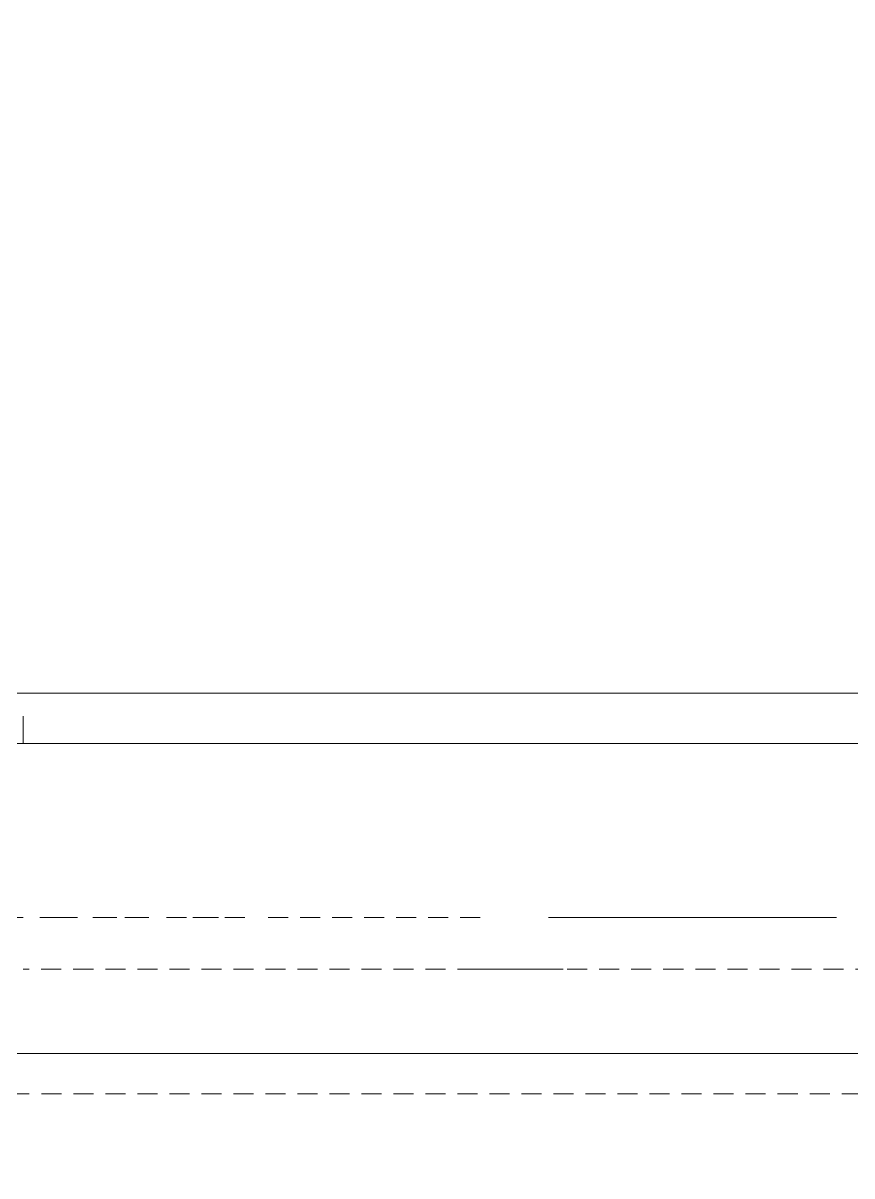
# Model space of a CAD drawing. Header units: millimetres. Extents: x -10915 to 60194, y -32941 to 46712.
# Drawn here: x 47150 to 47191.4, y 8855.3 to 8912.9 of the extents above; entities that cross this region are included whole.
import ezdxf

# ---------------------------------------------------------------- set-up
doc = ezdxf.new("R2010")
doc.units = ezdxf.units.MM
doc.linetypes.add('200_ШТРИХ_ш1п0_6_', pattern=[1.6, 1, -0.6])
doc.layers.add('Перекрытие штриховка', color=7, linetype='Continuous', lineweight=18)
doc.layers.add('Сантехника', color=7, linetype='Continuous', lineweight=18)

# ---------------------------------------------------------------- blocks, each defined once
blk = doc.blocks.new('Reece_Tap_Wolfen_Drinking-Fountain - 10 L_Stainless Steel-7189108-План полов 2-го этажа')
at = {"layer": 'Сантехника', "linetype": '200_ШТРИХ_ш1п0_6_'}
blk.add_line((134, 155), (-134, 155), dxfattribs=at)
at = {"layer": 'Сантехника', "color": 251, "linetype": '200_ШТРИХ_ш1п0_6_', "true_color": 0x666666}
for p, q in [((-110, 155), (110, 155)), ((110, 155), (-110, 155)), ((120, 137), (-120, 137))]:
    blk.add_line(p, q, dxfattribs=at)
at = {"layer": 'Сантехника', "color": 253, "linetype": '200_ШТРИХ_ш1п0_6_', "true_color": 0xa3a3a3}
for p, q in [((110, 155), (-110, 155)), ((-110, 152.5), (109.924, 152.5)), ((-49.801, 141.218), (-72.514, 141.218)), ((-49.801, 141.218), (-72.514, 141.218)), ((-45.514, 141.218), (-50.514, 141.218)), ((-45.514, 141.218), (-50.514, 141.218)), ((-23.514, 141.218), (-46.228, 141.218)), ((-23.514, 141.218), (-46.228, 141.218)), ((-120, 137), (120, 137)), ((120, 137), (-120, 137)), ((-134, 135), (134, 135)), ((-134, 135), (134, 135))]:
    blk.add_line(p, q, dxfattribs=at)
at = {"layer": 'Сантехника', "color": 253, "lineweight": 9, "true_color": 0xa3a3a3}
for p, q in [((-23.514, 155), (-72.514, 155)), ((-71.679, 155), (-72.514, 155)), ((-72.514, 153.86), (-72.514, 152.5))]:
    blk.add_line(p, q, dxfattribs=at)
at = {"layer": 'Сантехника', "color": 9, "lineweight": 9, "true_color": 0xc7c7c7}
for p, q in [((-65.338, 155), (-71.679, 155)), ((-67.014, 155), (-66.367, 155)), ((-67.014, 155), (-66.367, 155)), ((-64.469, 155), (-31.56, 155)), ((-64.469, 155), (-31.56, 155)), ((-72.514, 152.5), (-71.679, 152.5)), ((-72.514, 152.5), (-49.801, 152.5)), ((-46.228, 152.5), (-23.514, 152.5))]:
    blk.add_line(p, q, dxfattribs=at)
at = {"layer": 'Сантехника', "color": 254, "lineweight": 9, "true_color": 0xdddddd}
for p, q in [((-31.484, 155), (-64.544, 155)), ((-71.679, 152.5), (-69.232, 152.5)), ((-69.064, 152.5), (-65.338, 152.5)), ((-66.367, 152.5), (-67.014, 152.5)), ((-66.367, 152.5), (-67.014, 152.5)), ((-49.8, 152.5), (-64.469, 152.5)), ((-49.8, 152.5), (-64.469, 152.5)), ((-34.579, 152.5), (-46.229, 152.5)), ((-31.56, 152.5), (-46.229, 152.5)), ((-31.56, 152.5), (-34.579, 152.5))]:
    blk.add_line(p, q, dxfattribs=at)
at = {"layer": 'Сантехника', "color": 9, "linetype": '200_ШТРИХ_ш1п0_6_', "true_color": 0xc7c7c7}
for p, q in [((-72.514, 152.5), (-82.724, 152.5)), ((-82.724, 152.5), (-72.514, 152.5)), ((-72.514, 152.5), (-71.679, 152.5)), ((-72.514, 152.5), (-49.801, 152.5)), ((-50.514, 152.5), (-45.514, 152.5)), ((-50.514, 152.5), (-45.514, 152.5)), ((-46.228, 152.5), (-23.514, 152.5)), ((-72.514, 143.804), (-100, 143.804)), ((-90.371, 143.804), (-72.514, 143.804)), ((-49.782, 141.218), (-50.514, 141.218)), ((-49.782, 141.218), (-50.514, 141.218)), ((-45.514, 141.218), (-46.246, 141.218)), ((-45.849, 141.218), (-46.246, 141.218)), ((-45.599, 141.218), (-45.849, 141.218)), ((-45.514, 141.218), (-45.599, 141.218)), ((-120, 137), (120, 137)), ((120, 137), (-120, 137))]:
    blk.add_line(p, q, dxfattribs=at)
at = {"layer": 'Сантехника', "color": 7, "linetype": '200_ШТРИХ_ш1п0_6_', "true_color": 0xfdfdfd}
for p, q in [((-72.514, 152.5), (-82.724, 152.5)), ((-82.724, 152.5), (-72.514, 152.5)), ((-72.514, 152.5), (-82.724, 152.5)), ((-82.724, 152.5), (-72.514, 152.5)), ((-72.514, 152.5), (-82.724, 152.5)), ((-82.724, 152.5), (-72.514, 152.5)), ((-72.514, 152.5), (-82.724, 152.5)), ((-82.724, 152.5), (-72.514, 152.5)), ((-72.514, 152.5), (-82.724, 152.5)), ((-82.724, 152.5), (-72.514, 152.5)), ((-72.514, 152.5), (-82.724, 152.5)), ((-82.724, 152.5), (-72.514, 152.5)), ((-72.514, 152.5), (-82.724, 152.5)), ((-82.724, 152.5), (-72.514, 152.5)), ((-72.514, 152.5), (-82.724, 152.5)), ((-82.724, 152.5), (-72.514, 152.5)), ((-72.514, 152.5), (-82.724, 152.5)), ((-82.724, 152.5), (-72.514, 152.5)), ((-72.514, 152.5), (-82.724, 152.5)), ((-82.724, 152.5), (-72.514, 152.5)), ((-72.514, 152.5), (-82.724, 152.5)), ((-82.724, 152.5), (-72.514, 152.5)), ((-72.514, 152.5), (-82.724, 152.5)), ((-82.724, 152.5), (-72.514, 152.5)), ((-72.514, 152.5), (-82.724, 152.5)), ((-82.724, 152.5), (-72.514, 152.5)), ((-72.514, 152.5), (-82.724, 152.5)), ((-82.724, 152.5), (-72.514, 152.5)), ((-72.514, 152.5), (-82.724, 152.5)), ((-82.724, 152.5), (-72.514, 152.5)), ((-72.514, 152.5), (-82.724, 152.5)), ((-82.724, 152.5), (-72.514, 152.5)), ((-72.514, 152.5), (-82.724, 152.5)), ((-82.724, 152.5), (-72.514, 152.5)), ((-72.514, 152.5), (-82.724, 152.5)), ((-82.724, 152.5), (-72.514, 152.5)), ((-72.514, 152.5), (-82.724, 152.5)), ((-82.724, 152.5), (-72.514, 152.5)), ((-72.514, 152.5), (-82.724, 152.5)), ((-69.232, 152.5), (-71.679, 152.5)), ((-71.679, 152.5), (-69.232, 152.5)), ((-69.232, 152.5), (-71.679, 152.5)), ((-71.679, 152.5), (-69.232, 152.5)), ((-69.232, 152.5), (-71.679, 152.5)), ((-71.679, 152.5), (-69.232, 152.5)), ((-69.232, 152.5), (-71.679, 152.5)), ((-71.679, 152.5), (-69.232, 152.5)), ((-69.232, 152.5), (-71.679, 152.5)), ((-71.679, 152.5), (-69.232, 152.5)), ((-69.232, 152.5), (-71.679, 152.5)), ((-71.679, 152.5), (-69.232, 152.5)), ((-69.232, 152.5), (-71.679, 152.5)), ((-71.679, 152.5), (-69.232, 152.5)), ((-69.232, 152.5), (-71.679, 152.5)), ((-71.679, 152.5), (-69.232, 152.5)), ((-69.232, 152.5), (-71.679, 152.5)), ((-71.679, 152.5), (-69.232, 152.5)), ((-69.232, 152.5), (-71.679, 152.5)), ((-71.679, 152.5), (-69.232, 152.5)), ((-69.232, 152.5), (-71.679, 152.5)), ((-71.679, 152.5), (-69.232, 152.5)), ((-69.232, 152.5), (-71.679, 152.5)), ((-71.679, 152.5), (-69.232, 152.5)), ((-69.232, 152.5), (-71.679, 152.5)), ((-71.679, 152.5), (-69.232, 152.5)), ((-69.232, 152.5), (-71.679, 152.5)), ((-71.679, 152.5), (-69.232, 152.5)), ((-69.232, 152.5), (-71.679, 152.5)), ((-71.679, 152.5), (-69.232, 152.5)), ((-69.232, 152.5), (-71.679, 152.5)), ((-71.679, 152.5), (-69.232, 152.5)), ((-69.232, 152.5), (-71.679, 152.5)), ((-71.679, 152.5), (-69.232, 152.5)), ((-69.232, 152.5), (-71.679, 152.5)), ((-71.679, 152.5), (-69.232, 152.5)), ((-69.232, 152.5), (-71.679, 152.5)), ((-71.679, 152.5), (-69.232, 152.5)), ((-69.232, 152.5), (-71.679, 152.5)), ((-71.679, 152.5), (-69.232, 152.5)), ((-69.232, 152.5), (-71.679, 152.5)), ((-71.679, 152.5), (-69.232, 152.5)), ((-69.232, 152.5), (-71.679, 152.5)), ((-65.338, 152.5), (-69.03, 152.5)), ((-69.03, 152.5), (-65.338, 152.5)), ((-65.338, 152.5), (-69.03, 152.5)), ((-69.03, 152.5), (-65.338, 152.5)), ((-65.338, 152.5), (-69.03, 152.5)), ((-69.03, 152.5), (-65.338, 152.5)), ((-65.338, 152.5), (-69.03, 152.5)), ((-69.03, 152.5), (-65.338, 152.5)), ((-65.338, 152.5), (-69.03, 152.5)), ((-69.03, 152.5), (-65.338, 152.5)), ((-65.338, 152.5), (-69.03, 152.5)), ((-69.03, 152.5), (-65.338, 152.5)), ((-65.338, 152.5), (-69.03, 152.5)), ((-69.03, 152.5), (-65.338, 152.5)), ((-65.338, 152.5), (-69.03, 152.5)), ((-69.03, 152.5), (-65.338, 152.5)), ((-65.338, 152.5), (-69.03, 152.5)), ((-69.03, 152.5), (-65.338, 152.5)), ((-65.338, 152.5), (-69.03, 152.5)), ((-69.03, 152.5), (-65.338, 152.5)), ((-65.338, 152.5), (-69.03, 152.5)), ((-69.03, 152.5), (-65.338, 152.5)), ((-65.338, 152.5), (-69.03, 152.5)), ((-69.03, 152.5), (-65.338, 152.5)), ((-65.338, 152.5), (-69.03, 152.5)), ((-69.03, 152.5), (-65.338, 152.5)), ((-65.338, 152.5), (-69.03, 152.5)), ((-69.03, 152.5), (-65.338, 152.5)), ((-65.338, 152.5), (-69.03, 152.5)), ((-69.03, 152.5), (-65.338, 152.5)), ((-65.338, 152.5), (-69.03, 152.5)), ((-69.03, 152.5), (-65.338, 152.5)), ((-65.338, 152.5), (-69.03, 152.5)), ((-69.03, 152.5), (-65.338, 152.5)), ((-65.338, 152.5), (-69.03, 152.5)), ((-69.03, 152.5), (-65.338, 152.5)), ((-65.338, 152.5), (-69.03, 152.5)), ((-69.03, 152.5), (-65.338, 152.5)), ((-65.338, 152.5), (-69.03, 152.5)), ((-69.03, 152.5), (-65.338, 152.5)), ((-65.338, 152.5), (-69.03, 152.5)), ((-69.03, 152.5), (-65.338, 152.5)), ((-65.338, 152.5), (-69.03, 152.5)), ((-49.782, 152.5), (-64.469, 152.5)), ((-64.469, 152.5), (-49.782, 152.5)), ((-49.782, 152.5), (-64.469, 152.5)), ((-64.469, 152.5), (-49.782, 152.5)), ((-49.782, 152.5), (-64.469, 152.5)), ((-64.469, 152.5), (-49.782, 152.5)), ((-49.782, 152.5), (-64.469, 152.5)), ((-64.469, 152.5), (-49.782, 152.5)), ((-49.782, 152.5), (-64.469, 152.5)), ((-64.469, 152.5), (-49.782, 152.5)), ((-49.782, 152.5), (-64.469, 152.5)), ((-64.469, 152.5), (-49.782, 152.5)), ((-49.782, 152.5), (-64.469, 152.5)), ((-64.469, 152.5), (-49.782, 152.5)), ((-49.782, 152.5), (-64.469, 152.5)), ((-64.469, 152.5), (-49.782, 152.5)), ((-49.782, 152.5), (-64.469, 152.5)), ((-64.469, 152.5), (-49.782, 152.5)), ((-49.782, 152.5), (-64.469, 152.5)), ((-64.469, 152.5), (-49.782, 152.5)), ((-49.782, 152.5), (-64.469, 152.5)), ((-64.469, 152.5), (-49.782, 152.5)), ((-49.782, 152.5), (-64.469, 152.5)), ((-64.469, 152.5), (-49.782, 152.5)), ((-49.782, 152.5), (-64.469, 152.5)), ((-64.469, 152.5), (-49.782, 152.5)), ((-49.782, 152.5), (-64.469, 152.5)), ((-64.469, 152.5), (-49.782, 152.5)), ((-49.782, 152.5), (-64.469, 152.5)), ((-64.469, 152.5), (-49.782, 152.5)), ((-49.782, 152.5), (-64.469, 152.5)), ((-64.469, 152.5), (-49.782, 152.5)), ((-49.782, 152.5), (-64.469, 152.5)), ((-64.469, 152.5), (-49.782, 152.5)), ((-49.782, 152.5), (-64.469, 152.5)), ((-64.469, 152.5), (-49.782, 152.5)), ((-49.782, 152.5), (-64.469, 152.5)), ((-64.469, 152.5), (-49.782, 152.5)), ((-49.782, 152.5), (-64.469, 152.5)), ((-64.469, 152.5), (-49.782, 152.5)), ((-49.782, 152.5), (-64.469, 152.5)), ((-64.469, 152.5), (-49.782, 152.5)), ((-49.782, 152.5), (-64.469, 152.5)), ((-64.469, 152.5), (-49.782, 152.5)), ((-49.782, 152.5), (-64.469, 152.5)), ((-31.56, 152.5), (-46.246, 152.5)), ((-46.246, 152.5), (-31.56, 152.5)), ((-31.56, 152.5), (-46.246, 152.5)), ((-46.246, 152.5), (-31.56, 152.5)), ((-31.56, 152.5), (-46.246, 152.5)), ((-46.246, 152.5), (-31.56, 152.5)), ((-31.56, 152.5), (-46.246, 152.5)), ((-46.246, 152.5), (-31.56, 152.5)), ((-31.56, 152.5), (-46.246, 152.5)), ((-46.246, 152.5), (-31.56, 152.5)), ((-31.56, 152.5), (-46.246, 152.5)), ((-46.246, 152.5), (-31.56, 152.5)), ((-31.56, 152.5), (-46.246, 152.5)), ((-46.246, 152.5), (-31.56, 152.5)), ((-31.56, 152.5), (-46.246, 152.5)), ((-46.246, 152.5), (-31.56, 152.5)), ((-31.56, 152.5), (-46.246, 152.5)), ((-46.246, 152.5), (-31.56, 152.5)), ((-31.56, 152.5), (-46.246, 152.5)), ((-46.246, 152.5), (-31.56, 152.5)), ((-31.56, 152.5), (-46.246, 152.5)), ((-46.246, 152.5), (-31.56, 152.5)), ((-31.56, 152.5), (-46.246, 152.5)), ((-46.246, 152.5), (-31.56, 152.5)), ((-31.56, 152.5), (-46.246, 152.5)), ((-46.246, 152.5), (-31.56, 152.5)), ((-31.56, 152.5), (-46.246, 152.5)), ((-46.246, 152.5), (-31.56, 152.5)), ((-31.56, 152.5), (-46.246, 152.5)), ((-46.246, 152.5), (-31.56, 152.5)), ((-31.56, 152.5), (-46.246, 152.5)), ((-46.246, 152.5), (-31.56, 152.5)), ((-31.56, 152.5), (-46.246, 152.5)), ((-46.246, 152.5), (-31.56, 152.5)), ((-31.56, 152.5), (-46.246, 152.5)), ((-46.246, 152.5), (-31.56, 152.5)), ((-31.56, 152.5), (-46.246, 152.5)), ((-46.246, 152.5), (-31.56, 152.5)), ((-31.56, 152.5), (-46.246, 152.5)), ((-46.246, 152.5), (-31.56, 152.5)), ((-31.56, 152.5), (-46.246, 152.5)), ((-46.246, 152.5), (-31.56, 152.5)), ((-31.56, 152.5), (-46.246, 152.5)), ((-46.246, 152.5), (-31.56, 152.5)), ((-31.56, 152.5), (-46.246, 152.5)), ((-72.514, 143.804), (-100, 143.804)), ((-72.514, 143.804), (-100, 143.804)), ((-72.514, 143.804), (-100, 143.804)), ((-72.514, 143.804), (-100, 143.804)), ((-72.514, 143.804), (-100, 143.804)), ((-72.514, 143.804), (-100, 143.804)), ((-72.514, 143.804), (-100, 143.804)), ((-72.514, 143.804), (-100, 143.804)), ((-72.514, 143.804), (-100, 143.804)), ((-72.514, 143.804), (-100, 143.804)), ((-72.514, 143.804), (-100, 143.804)), ((-72.514, 143.804), (-100, 143.804)), ((-72.514, 143.804), (-100, 143.804)), ((-72.514, 143.804), (-100, 143.804)), ((-72.514, 143.804), (-100, 143.804)), ((-72.514, 143.804), (-100, 143.804)), ((-72.514, 143.804), (-100, 143.804)), ((-90.371, 143.804), (-72.514, 143.804)), ((-90.371, 143.804), (-72.514, 143.804)), ((-90.371, 143.804), (-72.514, 143.804)), ((-90.371, 143.804), (-72.514, 143.804)), ((-90.371, 143.804), (-72.514, 143.804)), ((-90.371, 143.804), (-72.514, 143.804)), ((-90.371, 143.804), (-72.514, 143.804)), ((-90.371, 143.804), (-72.514, 143.804)), ((-90.371, 143.804), (-72.514, 143.804)), ((-90.371, 143.804), (-72.514, 143.804)), ((-90.371, 143.804), (-72.514, 143.804)), ((-90.371, 143.804), (-72.514, 143.804)), ((-90.371, 143.804), (-72.514, 143.804)), ((-90.371, 143.804), (-72.514, 143.804)), ((-90.371, 143.804), (-72.514, 143.804)), ((-90.371, 143.804), (-72.514, 143.804)), ((-90.371, 143.804), (-72.514, 143.804)), ((-71.679, 143.804), (-69.793, 143.804)), ((-69.793, 143.804), (-71.679, 143.804)), ((-71.679, 143.804), (-69.793, 143.804)), ((-69.793, 143.804), (-71.679, 143.804)), ((-71.679, 143.804), (-69.793, 143.804)), ((-69.793, 143.804), (-71.679, 143.804)), ((-71.679, 143.804), (-69.793, 143.804)), ((-69.793, 143.804), (-71.679, 143.804)), ((-71.679, 143.804), (-69.793, 143.804)), ((-69.793, 143.804), (-71.679, 143.804)), ((-71.679, 143.804), (-69.793, 143.804)), ((-69.793, 143.804), (-71.679, 143.804)), ((-71.679, 143.804), (-69.793, 143.804)), ((-69.793, 143.804), (-71.679, 143.804)), ((-71.679, 143.804), (-69.793, 143.804)), ((-69.793, 143.804), (-71.679, 143.804)), ((-71.679, 143.804), (-69.793, 143.804)), ((-69.793, 143.804), (-71.679, 143.804)), ((-71.679, 143.804), (-69.793, 143.804)), ((-69.793, 143.804), (-71.679, 143.804)), ((-71.679, 143.804), (-69.793, 143.804)), ((-69.793, 143.804), (-71.679, 143.804)), ((-71.679, 143.804), (-69.793, 143.804)), ((-69.793, 143.804), (-71.679, 143.804)), ((-71.679, 143.804), (-69.793, 143.804)), ((-69.793, 143.804), (-71.679, 143.804)), ((-71.679, 143.804), (-69.793, 143.804)), ((-69.793, 143.804), (-71.679, 143.804)), ((-71.679, 143.804), (-69.793, 143.804)), ((-69.793, 143.804), (-71.679, 143.804)), ((-71.679, 143.804), (-69.793, 143.804)), ((-69.793, 143.804), (-71.679, 143.804)), ((-71.679, 143.804), (-69.793, 143.804)), ((-69.793, 143.804), (-71.679, 143.804)), ((-71.679, 143.804), (-69.793, 143.804)), ((-69.793, 143.804), (-71.679, 143.804)), ((-69.03, 143.804), (-66.231, 143.804)), ((-66.231, 143.804), (-69.03, 143.804)), ((-69.03, 143.804), (-66.231, 143.804)), ((-66.231, 143.804), (-69.03, 143.804)), ((-69.03, 143.804), (-66.231, 143.804)), ((-66.231, 143.804), (-69.03, 143.804)), ((-69.03, 143.804), (-66.231, 143.804)), ((-66.231, 143.804), (-69.03, 143.804)), ((-69.03, 143.804), (-66.231, 143.804)), ((-66.231, 143.804), (-69.03, 143.804)), ((-69.03, 143.804), (-66.231, 143.804)), ((-66.231, 143.804), (-69.03, 143.804)), ((-69.03, 143.804), (-66.231, 143.804)), ((-66.231, 143.804), (-69.03, 143.804)), ((-69.03, 143.804), (-66.231, 143.804)), ((-66.231, 143.804), (-69.03, 143.804)), ((-69.03, 143.804), (-66.231, 143.804)), ((-66.231, 143.804), (-69.03, 143.804)), ((-69.03, 143.804), (-66.231, 143.804)), ((-66.231, 143.804), (-69.03, 143.804)), ((-69.03, 143.804), (-66.231, 143.804)), ((-66.231, 143.804), (-69.03, 143.804)), ((-69.03, 143.804), (-66.231, 143.804)), ((-66.231, 143.804), (-69.03, 143.804)), ((-69.03, 143.804), (-66.231, 143.804)), ((-66.231, 143.804), (-69.03, 143.804)), ((-69.03, 143.804), (-66.231, 143.804)), ((-66.231, 143.804), (-69.03, 143.804)), ((-69.03, 143.804), (-66.231, 143.804)), ((-66.231, 143.804), (-69.03, 143.804)), ((-69.03, 143.804), (-66.231, 143.804)), ((-66.231, 143.804), (-69.03, 143.804)), ((-69.03, 143.804), (-66.231, 143.804)), ((-66.231, 143.804), (-69.03, 143.804)), ((-69.03, 143.804), (-66.231, 143.804)), ((-66.231, 143.804), (-69.03, 143.804)), ((-65.338, 143.804), (-61.427, 143.804)), ((-61.427, 143.804), (-65.338, 143.804)), ((-65.338, 143.804), (-61.427, 143.804)), ((-61.427, 143.804), (-65.338, 143.804)), ((-65.338, 143.804), (-61.427, 143.804)), ((-61.427, 143.804), (-65.338, 143.804)), ((-65.338, 143.804), (-61.427, 143.804)), ((-61.427, 143.804), (-65.338, 143.804)), ((-65.338, 143.804), (-61.427, 143.804)), ((-61.427, 143.804), (-65.338, 143.804)), ((-65.338, 143.804), (-61.427, 143.804)), ((-61.427, 143.804), (-65.338, 143.804)), ((-65.338, 143.804), (-61.427, 143.804)), ((-61.427, 143.804), (-65.338, 143.804)), ((-65.338, 143.804), (-61.427, 143.804)), ((-61.427, 143.804), (-65.338, 143.804)), ((-65.338, 143.804), (-61.427, 143.804)), ((-61.427, 143.804), (-65.338, 143.804)), ((-65.338, 143.804), (-61.427, 143.804)), ((-61.427, 143.804), (-65.338, 143.804)), ((-65.338, 143.804), (-61.427, 143.804)), ((-61.427, 143.804), (-65.338, 143.804)), ((-65.338, 143.804), (-61.427, 143.804)), ((-61.427, 143.804), (-65.338, 143.804)), ((-65.338, 143.804), (-61.427, 143.804)), ((-61.427, 143.804), (-65.338, 143.804)), ((-65.338, 143.804), (-61.427, 143.804)), ((-61.427, 143.804), (-65.338, 143.804)), ((-65.338, 143.804), (-61.427, 143.804)), ((-61.427, 143.804), (-65.338, 143.804)), ((-65.338, 143.804), (-61.427, 143.804)), ((-61.427, 143.804), (-65.338, 143.804)), ((-65.338, 143.804), (-61.427, 143.804)), ((-61.427, 143.804), (-65.338, 143.804)), ((-65.338, 143.804), (-61.427, 143.804)), ((-61.427, 143.804), (-65.338, 143.804)), ((-60.264, 143.804), (-49.663, 143.804)), ((-49.663, 143.804), (-60.264, 143.804)), ((-60.264, 143.804), (-49.663, 143.804)), ((-49.663, 143.804), (-60.264, 143.804)), ((-60.264, 143.804), (-49.663, 143.804)), ((-49.663, 143.804), (-60.264, 143.804)), ((-60.264, 143.804), (-49.663, 143.804)), ((-49.663, 143.804), (-60.264, 143.804)), ((-60.264, 143.804), (-49.663, 143.804)), ((-49.663, 143.804), (-60.264, 143.804)), ((-60.264, 143.804), (-49.663, 143.804)), ((-49.663, 143.804), (-60.264, 143.804)), ((-60.264, 143.804), (-49.663, 143.804)), ((-49.663, 143.804), (-60.264, 143.804)), ((-60.264, 143.804), (-49.663, 143.804)), ((-49.663, 143.804), (-60.264, 143.804)), ((-60.264, 143.804), (-49.663, 143.804)), ((-49.663, 143.804), (-60.264, 143.804)), ((-60.264, 143.804), (-49.663, 143.804)), ((-49.663, 143.804), (-60.264, 143.804)), ((-60.264, 143.804), (-49.663, 143.804)), ((-49.663, 143.804), (-60.264, 143.804)), ((-60.264, 143.804), (-49.663, 143.804)), ((-49.663, 143.804), (-60.264, 143.804)), ((-60.264, 143.804), (-49.663, 143.804)), ((-49.663, 143.804), (-60.264, 143.804)), ((-60.264, 143.804), (-49.663, 143.804)), ((-49.663, 143.804), (-60.264, 143.804)), ((-60.264, 143.804), (-49.663, 143.804)), ((-49.663, 143.804), (-60.264, 143.804)), ((-60.264, 143.804), (-49.663, 143.804)), ((-49.663, 143.804), (-60.264, 143.804)), ((-60.264, 143.804), (-49.663, 143.804)), ((-49.663, 143.804), (-60.264, 143.804)), ((-60.264, 143.804), (-49.663, 143.804)), ((-49.663, 143.804), (-60.264, 143.804)), ((-46.246, 143.804), (-31.853, 143.804)), ((-31.853, 143.804), (-46.246, 143.804)), ((-46.246, 143.804), (-31.853, 143.804)), ((-31.853, 143.804), (-46.246, 143.804)), ((-46.246, 143.804), (-31.853, 143.804)), ((-31.853, 143.804), (-46.246, 143.804)), ((-46.246, 143.804), (-31.853, 143.804)), ((-31.853, 143.804), (-46.246, 143.804)), ((-46.246, 143.804), (-31.853, 143.804)), ((-31.853, 143.804), (-46.246, 143.804)), ((-46.246, 143.804), (-31.853, 143.804)), ((-31.853, 143.804), (-46.246, 143.804)), ((-46.246, 143.804), (-31.853, 143.804)), ((-31.853, 143.804), (-46.246, 143.804)), ((-46.246, 143.804), (-31.853, 143.804)), ((-31.853, 143.804), (-46.246, 143.804)), ((-46.246, 143.804), (-31.853, 143.804)), ((-31.853, 143.804), (-46.246, 143.804)), ((-46.246, 143.804), (-31.853, 143.804)), ((-31.853, 143.804), (-46.246, 143.804)), ((-46.246, 143.804), (-31.853, 143.804)), ((-31.853, 143.804), (-46.246, 143.804)), ((-46.246, 143.804), (-31.853, 143.804)), ((-31.853, 143.804), (-46.246, 143.804)), ((-46.246, 143.804), (-31.853, 143.804)), ((-31.853, 143.804), (-46.246, 143.804)), ((-46.246, 143.804), (-31.853, 143.804)), ((-31.853, 143.804), (-46.246, 143.804)), ((-46.246, 143.804), (-31.853, 143.804)), ((-31.853, 143.804), (-46.246, 143.804)), ((-46.246, 143.804), (-31.853, 143.804)), ((-31.853, 143.804), (-46.246, 143.804)), ((-46.246, 143.804), (-31.853, 143.804)), ((-31.853, 143.804), (-46.246, 143.804)), ((-46.246, 143.804), (-31.853, 143.804)), ((-31.853, 143.804), (-46.246, 143.804))]:
    blk.add_line(p, q, dxfattribs=at)
at = {"layer": 'Сантехника', "color": 7, "linetype": '200_ШТРИХ_ш1п0_6_', "true_color": 0xfcfcfc}
for p, q in [((-82.724, 152.5), (-72.514, 152.5)), ((-72.514, 152.5), (-82.724, 152.5)), ((-71.679, 152.5), (-69.232, 152.5)), ((-69.232, 152.5), (-71.679, 152.5)), ((-69.03, 152.5), (-65.338, 152.5)), ((-65.338, 152.5), (-69.03, 152.5)), ((-64.469, 152.5), (-49.782, 152.5)), ((-49.782, 152.5), (-64.469, 152.5)), ((-46.246, 152.5), (-31.56, 152.5)), ((-31.56, 152.5), (-46.246, 152.5)), ((-72.514, 143.804), (-100, 143.804)), ((-90.371, 143.804), (-72.514, 143.804)), ((-71.679, 143.804), (-69.793, 143.804)), ((-69.793, 143.804), (-71.679, 143.804)), ((-69.03, 143.804), (-66.231, 143.804)), ((-66.231, 143.804), (-69.03, 143.804)), ((-65.338, 143.804), (-61.427, 143.804)), ((-61.427, 143.804), (-65.338, 143.804)), ((-60.264, 143.804), (-49.663, 143.804)), ((-49.663, 143.804), (-60.264, 143.804)), ((-46.246, 143.804), (-31.853, 143.804)), ((-31.853, 143.804), (-46.246, 143.804))]:
    blk.add_line(p, q, dxfattribs=at)
at = {"layer": 'Сантехника', "color": 7, "linetype": '200_ШТРИХ_ш1п0_6_', "true_color": 0xfafafa}
for p, q in [((-82.724, 152.5), (-72.514, 152.5)), ((-72.514, 152.5), (-82.724, 152.5)), ((-71.679, 152.5), (-69.232, 152.5)), ((-69.232, 152.5), (-71.679, 152.5)), ((-69.03, 152.5), (-65.338, 152.5)), ((-65.338, 152.5), (-69.03, 152.5)), ((-64.469, 152.5), (-49.782, 152.5)), ((-49.782, 152.5), (-64.469, 152.5)), ((-48.661, 152.5), (-47.367, 152.5)), ((-48.661, 152.5), (-48.014, 152.5)), ((-48.014, 152.5), (-47.367, 152.5)), ((-46.246, 152.5), (-31.56, 152.5)), ((-31.56, 152.5), (-46.246, 152.5)), ((-72.514, 143.804), (-100, 143.804)), ((-90.371, 143.804), (-72.514, 143.804)), ((-71.679, 143.804), (-69.793, 143.804)), ((-69.793, 143.804), (-71.679, 143.804)), ((-69.03, 143.804), (-66.231, 143.804)), ((-66.231, 143.804), (-69.03, 143.804)), ((-65.338, 143.804), (-61.427, 143.804)), ((-61.427, 143.804), (-65.338, 143.804)), ((-60.264, 143.804), (-49.663, 143.804)), ((-49.663, 143.804), (-60.264, 143.804)), ((-46.246, 143.804), (-31.853, 143.804)), ((-31.853, 143.804), (-46.246, 143.804))]:
    blk.add_line(p, q, dxfattribs=at)
at = {"layer": 'Сантехника', "color": 7, "linetype": '200_ШТРИХ_ш1п0_6_', "true_color": 0xf7f7f7}
for p, q in [((-82.724, 152.5), (-72.514, 152.5)), ((-72.514, 152.5), (-82.724, 152.5)), ((-71.679, 152.5), (-69.232, 152.5)), ((-69.232, 152.5), (-71.679, 152.5)), ((-69.03, 152.5), (-65.338, 152.5)), ((-65.338, 152.5), (-69.03, 152.5)), ((-64.469, 152.5), (-49.782, 152.5)), ((-49.782, 152.5), (-64.469, 152.5)), ((-49.782, 152.5), (-48.661, 152.5)), ((-49.782, 152.5), (-48.661, 152.5)), ((-47.367, 152.5), (-46.764, 152.5)), ((-47.367, 152.5), (-46.764, 152.5)), ((-46.764, 152.5), (-46.246, 152.5)), ((-46.764, 152.5), (-46.246, 152.5)), ((-46.246, 152.5), (-31.56, 152.5)), ((-31.56, 152.5), (-46.246, 152.5)), ((-72.514, 143.804), (-100, 143.804)), ((-90.371, 143.804), (-72.514, 143.804)), ((-71.679, 143.804), (-69.793, 143.804)), ((-69.793, 143.804), (-71.679, 143.804)), ((-69.03, 143.804), (-66.231, 143.804)), ((-66.231, 143.804), (-69.03, 143.804)), ((-65.338, 143.804), (-61.427, 143.804)), ((-61.427, 143.804), (-65.338, 143.804)), ((-60.264, 143.804), (-49.663, 143.804)), ((-49.663, 143.804), (-60.264, 143.804)), ((-46.246, 143.804), (-31.853, 143.804)), ((-31.853, 143.804), (-46.246, 143.804))]:
    blk.add_line(p, q, dxfattribs=at)
at = {"layer": 'Сантехника', "color": 7, "linetype": '200_ШТРИХ_ш1п0_6_', "true_color": 0xf2f2f2}
for p, q in [((-82.724, 152.5), (-72.514, 152.5)), ((-72.514, 152.5), (-82.724, 152.5)), ((-71.679, 152.5), (-69.232, 152.5)), ((-69.232, 152.5), (-71.679, 152.5)), ((-69.03, 152.5), (-65.338, 152.5)), ((-65.338, 152.5), (-69.03, 152.5)), ((-49.782, 152.5), (-64.469, 152.5)), ((-64.469, 152.5), (-49.782, 152.5)), ((-50.514, 152.5), (-49.782, 152.5)), ((-50.514, 152.5), (-50.179, 152.5)), ((-50.179, 152.5), (-49.782, 152.5)), ((-31.56, 152.5), (-46.246, 152.5)), ((-46.246, 152.5), (-31.56, 152.5)), ((-46.246, 152.5), (-45.514, 152.5)), ((-46.246, 152.5), (-45.599, 152.5)), ((-45.599, 152.5), (-45.514, 152.5)), ((-72.514, 143.804), (-100, 143.804)), ((-90.371, 143.804), (-72.514, 143.804)), ((-71.679, 143.804), (-69.793, 143.804)), ((-69.793, 143.804), (-71.679, 143.804)), ((-69.03, 143.804), (-66.231, 143.804)), ((-66.231, 143.804), (-69.03, 143.804)), ((-65.338, 143.804), (-61.427, 143.804)), ((-61.427, 143.804), (-65.338, 143.804)), ((-60.264, 143.804), (-49.663, 143.804)), ((-49.663, 143.804), (-60.264, 143.804)), ((-46.246, 143.804), (-31.853, 143.804)), ((-31.853, 143.804), (-46.246, 143.804))]:
    blk.add_line(p, q, dxfattribs=at)
at = {"layer": 'Сантехника', "color": 254, "linetype": '200_ШТРИХ_ш1п0_6_', "true_color": 0xeaeaea}
for p, q in [((-82.724, 152.5), (-72.514, 152.5)), ((-72.514, 152.5), (-82.724, 152.5)), ((-69.232, 152.5), (-71.679, 152.5)), ((-71.679, 152.5), (-69.232, 152.5)), ((-69.232, 152.5), (-69.064, 152.5)), ((-65.338, 152.5), (-69.03, 152.5)), ((-69.03, 152.5), (-65.338, 152.5)), ((-64.544, 152.5), (-49.801, 152.5)), ((-46.228, 152.5), (-31.484, 152.5)), ((-72.514, 143.804), (-100, 143.804)), ((-90.371, 143.804), (-72.514, 143.804)), ((-71.679, 143.804), (-69.793, 143.804)), ((-69.793, 143.804), (-71.679, 143.804)), ((-69.03, 143.804), (-66.231, 143.804)), ((-66.231, 143.804), (-69.03, 143.804)), ((-65.338, 143.804), (-61.427, 143.804)), ((-61.427, 143.804), (-65.338, 143.804)), ((-60.264, 143.804), (-49.663, 143.804)), ((-49.663, 143.804), (-60.264, 143.804)), ((-46.246, 143.804), (-31.853, 143.804)), ((-31.853, 143.804), (-46.246, 143.804)), ((-120, 137), (120, 137)), ((-120, 137), (120, 137))]:
    blk.add_line(p, q, dxfattribs=at)
at = {"layer": 'Сантехника', "color": 254, "linetype": '200_ШТРИХ_ш1п0_6_', "true_color": 0xdddddd}
for p, q in [((-82.724, 152.5), (-72.514, 152.5)), ((-72.514, 152.5), (-82.724, 152.5)), ((-71.679, 152.5), (-69.232, 152.5)), ((-69.064, 152.5), (-65.338, 152.5)), ((-72.514, 143.804), (-100, 143.804)), ((-90.371, 143.804), (-72.514, 143.804)), ((-71.679, 143.804), (-69.793, 143.804)), ((-69.793, 143.804), (-71.679, 143.804)), ((-69.03, 143.804), (-66.231, 143.804)), ((-66.231, 143.804), (-69.03, 143.804)), ((-65.338, 143.804), (-61.427, 143.804)), ((-61.427, 143.804), (-65.338, 143.804)), ((-60.264, 143.804), (-49.663, 143.804)), ((-49.663, 143.804), (-60.264, 143.804)), ((-46.246, 143.804), (-31.853, 143.804)), ((-31.853, 143.804), (-46.246, 143.804)), ((-48.661, 141.218), (-49.782, 141.218)), ((-49.264, 141.218), (-49.782, 141.218)), ((-46.246, 141.218), (-49.264, 141.218)), ((-46.246, 141.218), (-48.661, 141.218)), ((120, 137), (-120, 137))]:
    blk.add_line(p, q, dxfattribs=at)
at = {"layer": 'Сантехника', "color": 254, "lineweight": 9, "true_color": 0xeaeaea}
for p, q in [((-69.232, 152.5), (-69.064, 152.5)), ((-64.544, 152.5), (-49.801, 152.5)), ((-46.228, 152.5), (-31.484, 152.5))]:
    blk.add_line(p, q, dxfattribs=at)

msp = doc.modelspace()

# ---------------------------------------------------------------- hatches: boundary and pattern name
at = {"layer": 'Перекрытие штриховка', "lineweight": 9, "true_color": 0x787878}
h = msp.add_hatch(dxfattribs=at)
h.set_pattern_fill('FP_83', color=8, style=0, pattern_type=2)
h.set_pattern_definition([(0, (2602.2, 10785.6), (0, 500), []), (90, (2602.2, 10785.6), (-500, 3e-14), [])])
h.paths.add_polyline_path([(47076.468, 8874.26), (47077.384, 8873.943), (47077.212, 8874.482)])
h.paths.add_polyline_path([(47372.331, 8870.461), (47371.412, 8869.172), (47372.94, 8868.416), (47372.494, 8869.913)])
h.paths.add_polyline_path([(48963, 9646.429), (48965, 9644.429), (48965, 9646.429)])
h.paths.add_polyline_path([(44177, 8627.057), (44190, 8627.057), (44190, 8652.057), (43455, 8652.057), (43455, 8662.057), (44200, 8662.057), (44200, 8627.057), (47067.5, 8627.057), (47068.181, 8858.429), (47073.106, 8871.996), (47082.141, 8877.197), (47083.31, 8877.51), (47085.506, 8878.71), (47125.503, 8879.475), (47125.503, 8889.499), (47138.494, 8889.499), (47138.494, 8879.475), (47356.5, 8878.747), (47370.753, 8872.805), (47375.229, 8864.595), (47375.297, 8863.929), (47376.782, 8861.429), (47377.5, 8796.831), (47377.5, 8627.057), (47394.5, 8627.057), (47394.5, 9017.057), (47410.5, 9017.057), (47410.5, 9634.429), (47408.5, 9634.429), (47408.5, 9646.429), (48940, 9646.429), (48940, 9834.429), (48950, 9834.429), (48950, 9646.429), (48963, 9646.429), (48963, 9834.429), (48975, 9834.429), (48975, 9933.07), (48540.891, 10685.294), (48546.379, 10688.463), (48552.129, 10678.504), (48575.512, 10692.004), (48581.262, 10682.044), (48586.938, 10685.213), (48975, 10013.07), (48975, 10864.429), (48963, 10864.429), (48963, 12176.921), (48950, 12176.8), (48950, 10864.429), (48940, 10864.429), (48940, 12176.921), (48110, 12176.921), (48110, 12459.671), (46498.396, 12459.671), (46498.396, 12155.656), (44542.063, 12155.656), (44542.063, 12165.656), (46488.396, 12165.656), (46488.396, 12459.671), (46475.396, 12459.671), (46475.396, 12180.656), (46473.396, 12180.656), (46473.396, 12178.656), (44542.063, 12178.656), (44542.063, 12210.656), (42842.063, 12210.197), (42842.063, 12178.656), (41726.321, 12178.656), (41726.321, 12165.656), (42842.063, 12165.656), (42842.063, 12155.656), (41726.321, 12155.656), (41726.321, 9058.345), (41995.572, 9058.345), (41995.572, 8880.36), (41995.573, 8880.284), (41997.223, 8662.057), (42385, 8662.057), (42385, 8652.057), (41984.298, 8652.057), (41984.488, 8639.057), (42385, 8639.057), (42385, 8627.057), (43455, 8627.057), (43455, 8639.057), (44175, 8639.057), (44175.031, 8637.057), (44177, 8637.057)])
h.paths.add_polyline_path([(41942.486, 8627.057), (41940.811, 8848.517), (41918.619, 8848.292), (41921.053, 8627.057), (41940.811, 8627.057)])
h.paths.add_polyline_path([(41984.298, 8637.057), (41984.412, 8637.057), (41984.223, 8638.882), (41982.572, 8637.057), (41984.223, 8637.057)])
h.paths.add_polyline_path([(41984.298, 8662.057), (41987.223, 8662.057), (41985.572, 9033.345), (41985.572, 9048.345), (41726.321, 9048.345), (41726.974, 9035.345), (41982.572, 9035.345), (41982.814, 8848.292), (41984.223, 8662.057)])
h.paths.add_polyline_path([(47085.5, 8858.93), (47084.352, 8860.147), (47085.021, 8859.049)])
h.paths.add_polyline_path([(47359.5, 8858.936), (47360.939, 8860.433), (47360.377, 8861.429), (47359.5, 8859.81), (47359.5, 8859.136)])
h.paths.add_polyline_path([(41930.572, 8868.292), (41930.572, 8983.345), (41917.133, 8983.345), (41919.006, 8868.292)])
h.paths.add_polyline_path([(48940, 12186.921), (48963, 12186.921), (48963, 12199.921), (48135, 12199.921), (48135, 12201.921), (48133, 12201.921), (48133, 12459.671), (48120, 12459.671), (48120, 12186.921), (48785.654, 12186.921)])
h.paths.add_polyline_path([(46450.997, 12190.656), (46463.396, 12190.742), (46463.396, 12345.656), (46443.396, 12345.656), (46443.396, 12210.656), (46447.063, 12210.656), (46447.063, 12190.656)])
h.paths.add_polyline_path([(48963, 12199.921), (48965, 12201.921), (48963, 12201.921)])
h.paths.add_polyline_path([(48145, 12211.921), (48165, 12211.921), (48165, 12330.656), (48145, 12330.656), (48145, 12231.674)])

# ---------------------------------------------------------------- block references
at = {"layer": 'Сантехника', "color": 253, "linetype": '200_ШТРИХ_ш1п0_6_', "true_color": 0xa3a3a3}
msp.add_blockref('Reece_Tap_Wolfen_Drinking-Fountain - 10 L_Stainless Steel-7189108-План полов 2-го этажа', (47222.5, 8724.429), dxfattribs=at)

doc.saveas('drawing.dxf')
